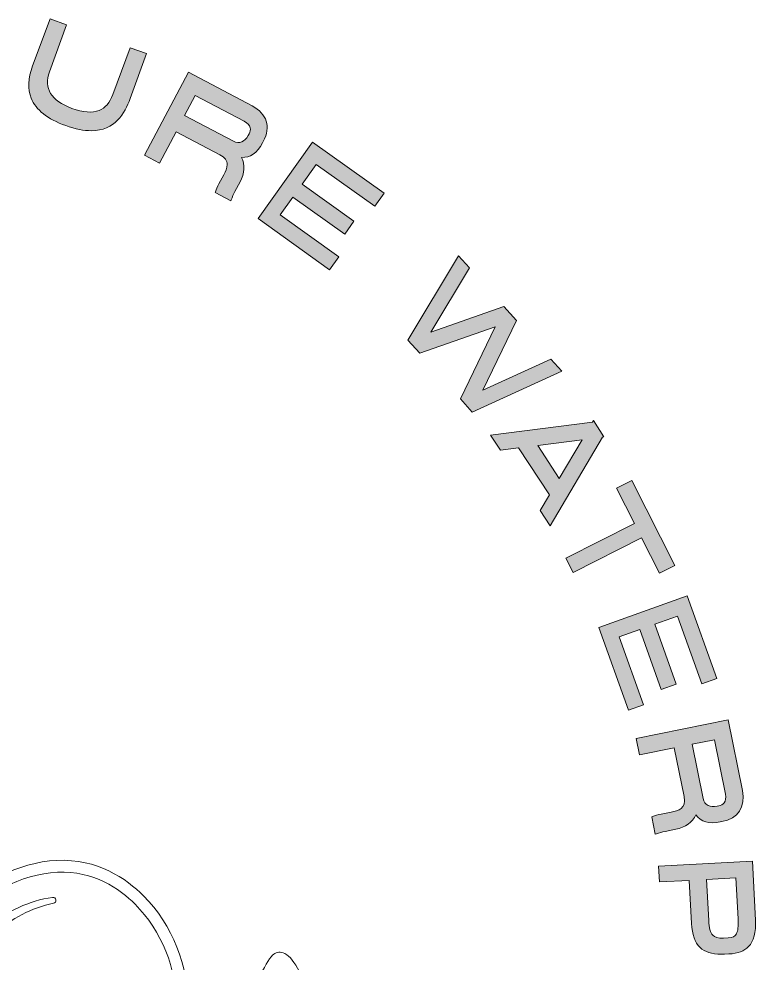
# Model space of a CAD drawing. Extents: x 1745 to 2766, y 1 to 1010.
# Drawn here: x 2393.8 to 2766.2, y 510.3 to 987 of the extents above; entities that cross this region are included whole.
import ezdxf

# ---------------------------------------------------------------- set-up
doc = ezdxf.new("R2010")
doc.units = 0
doc.header["$MEASUREMENT"] = 0
doc.layers.add('Layer 5', color=7, linetype='Continuous', lineweight=0)

# ---------------------------------------------------------------- blocks, each defined once
blk = doc.blocks.new('Block_0')
at = {"layer": 'Layer 5', "transparency": 33554687}
h = blk.add_hatch(color=7, dxfattribs=at)
h.dxf.hatch_style = 2
edge = h.paths.add_edge_path()
edge.add_spline(control_points=[(2417.49, 933.15), (2422.49, 931.34), (2426.73, 930.57), (2430.32, 930.57), (2442.46, 930.57), (2447.33, 939.35), (2450.01, 946.78), (2450.01, 946.78), (2458.22, 969.52), (2458.22, 969.52), (2458.22, 969.52), (2450.12, 972.45), (2450.12, 972.45), (2450.12, 972.45), (2441.22, 948.81), (2441.22, 948.81), (2439.72, 944.65), (2437.47, 942.04), (2434.35, 940.81), (2430.93, 939.47), (2426.32, 939.82), (2420.64, 941.87), (2410.18, 945.65), (2406.24, 952.04), (2409.24, 960.35), (2409.24, 960.35), (2417.82, 984.11), (2417.82, 984.11), (2417.82, 984.11), (2409.72, 987.03), (2409.72, 987.03), (2409.72, 987.03), (2400.81, 963.4), (2400.81, 963.4), (2400.81, 963.4), (2400.81, 963.39), (2400.81, 963.39), (2398.49, 956.95), (2398.25, 951.58), (2400.1, 946.98), (2402.45, 941.12), (2408.3, 936.46), (2417.49, 933.15)], knot_values=[0, 0, 0, 0, 1, 1, 1, 2, 2, 2, 3, 3, 3, 4, 4, 4, 5, 5, 5, 6, 6, 6, 7, 7, 7, 8, 8, 8, 9, 9, 9, 10, 10, 10, 11, 11, 11, 12, 12, 12, 13, 13, 13, 14, 14, 14, 14], degree=3, periodic=0)
h = blk.add_hatch(color=7, dxfattribs=at)
h.dxf.hatch_style = 2
edge = h.paths.add_edge_path()
edge.add_spline(control_points=[(2482.92, 948.4), (2482.92, 948.4), (2507.6, 935.35), (2507.6, 935.35), (2509.32, 934.44), (2510.34, 933.34), (2510.65, 932.08), (2510.87, 931.13), (2510.69, 930.09), (2510.11, 928.99), (2510.11, 928.99), (2509.71, 928.23), (2509.71, 928.23), (2507.91, 924.83), (2505.12, 923.7), (2502.24, 925.22), (2502.24, 925.22), (2477.57, 938.27), (2477.57, 938.27), (2477.57, 938.27), (2482.92, 948.4), (2482.92, 948.4)], knot_values=[0, 0, 0, 0, 1, 1, 1, 2, 2, 2, 3, 3, 3, 4, 4, 4, 5, 5, 5, 6, 6, 6, 7, 7, 7, 7], degree=3, periodic=0)
edge = h.paths.add_edge_path()
edge.add_spline(control_points=[(2464.84, 914.19), (2464.84, 914.19), (2473.23, 930.06), (2473.23, 930.06), (2473.23, 930.06), (2495.36, 918.37), (2495.36, 918.37), (2497.9, 917.02), (2499.13, 915.42), (2499.12, 913.45), (2499.11, 911.71), (2498.17, 909.92), (2497.33, 908.35), (2497.33, 908.35), (2494.91, 903.76), (2494.91, 903.76), (2494.13, 902.29), (2493.52, 900.94), (2493.1, 899.74), (2493.1, 899.74), (2492.96, 899.33), (2492.96, 899.33), (2492.96, 899.33), (2500.95, 895.1), (2500.95, 895.1), (2500.95, 895.1), (2501.14, 895.65), (2501.14, 895.65), (2501.66, 897.12), (2502.26, 898.49), (2502.98, 899.85), (2502.98, 899.85), (2505.55, 904.7), (2505.55, 904.7), (2507.87, 909.1), (2508.13, 913.38), (2506.3, 917.13), (2510.69, 916.85), (2514.17, 919.25), (2516.91, 924.43), (2516.91, 924.43), (2517.3, 925.18), (2517.3, 925.18), (2521.22, 932.59), (2519.17, 939.11), (2511.68, 943.07), (2511.68, 943.07), (2479.51, 960.08), (2479.51, 960.08), (2479.51, 960.08), (2457.34, 918.16), (2457.34, 918.16), (2457.34, 918.16), (2464.84, 914.19), (2464.84, 914.19)], knot_values=[0, 0, 0, 0, 1, 1, 1, 2, 2, 2, 3, 3, 3, 4, 4, 4, 5, 5, 5, 6, 6, 6, 7, 7, 7, 8, 8, 8, 9, 9, 9, 10, 10, 10, 11, 11, 11, 12, 12, 12, 13, 13, 13, 14, 14, 14, 15, 15, 15, 16, 16, 16, 17, 17, 17, 18, 18, 18, 18], degree=3, periodic=0)
h = blk.add_hatch(color=7, dxfattribs=at)
h.dxf.hatch_style = 2
h.paths.add_polyline_path([(2550.73, 860.39), (2555.41, 866.93), (2525.82, 888.07), (2532.25, 897.08), (2558.38, 878.41), (2563.05, 884.95), (2536.93, 903.62), (2544.04, 913.57), (2573.63, 892.43), (2578.3, 898.98), (2542.2, 924.77), (2514.63, 886.18)])
h = blk.add_hatch(color=7, dxfattribs=at)
h.dxf.hatch_style = 2
h.paths.add_polyline_path([(2662.52, 815.28), (2628.12, 799.62), (2645.12, 834.77), (2638.82, 841.82), (2601.97, 828.9), (2621.42, 861.31), (2615.93, 867.47), (2590.35, 824.9), (2596.3, 818.24), (2634.45, 831.58), (2616.88, 795.19), (2622.83, 788.52), (2668.01, 809.12)])
h = blk.add_hatch(color=7, dxfattribs=at)
h.dxf.hatch_style = 2
edge = h.paths.add_edge_path()
edge.add_spline(control_points=[(2655.86, 771.64), (2655.86, 771.64), (2678.3, 774.52), (2678.3, 774.52), (2678.3, 774.52), (2666.73, 755.07), (2666.73, 755.07), (2666.73, 755.07), (2655.86, 771.64), (2655.86, 771.64)], knot_values=[0, 0, 0, 0, 1, 1, 1, 2, 2, 2, 3, 3, 3, 3], degree=3, periodic=0)
edge = h.paths.add_edge_path()
edge.add_spline(control_points=[(2662.08, 731.15), (2662.08, 731.15), (2688.66, 775.84), (2688.66, 775.84), (2688.66, 775.84), (2689.34, 776.04), (2689.34, 776.04), (2689.34, 776.04), (2683.98, 784.22), (2683.98, 784.22), (2683.98, 784.22), (2683.59, 783.43), (2683.59, 783.43), (2683.59, 783.43), (2632.06, 776.89), (2632.06, 776.89), (2632.06, 776.89), (2637.08, 769.25), (2637.08, 769.25), (2637.08, 769.25), (2646.22, 770.41), (2646.22, 770.41), (2646.22, 770.41), (2661.77, 746.72), (2661.77, 746.72), (2661.77, 746.72), (2657.07, 738.79), (2657.07, 738.79), (2657.07, 738.79), (2662.08, 731.15), (2662.08, 731.15)], knot_values=[0, 0, 0, 0, 1, 1, 1, 2, 2, 2, 3, 3, 3, 4, 4, 4, 5, 5, 5, 6, 6, 6, 7, 7, 7, 8, 8, 8, 9, 9, 9, 10, 10, 10, 10], degree=3, periodic=0)
h = blk.add_hatch(color=7, dxfattribs=at)
h.dxf.hatch_style = 2
h.paths.add_polyline_path([(2670.1, 714.69), (2673.71, 707.55), (2708.37, 725.1), (2717.42, 707.23), (2725.07, 711.1), (2703.36, 753.99), (2695.71, 750.12), (2704.75, 732.24)])
h = blk.add_hatch(color=7, dxfattribs=at)
h.dxf.hatch_style = 2
h.paths.add_polyline_path([(2701.65, 638.06), (2709.22, 640.77), (2696.99, 675.01), (2707.42, 678.74), (2718.22, 648.5), (2725.79, 651.2), (2714.99, 681.44), (2726.51, 685.56), (2738.74, 651.31), (2746.32, 654.02), (2731.39, 695.8), (2686.72, 679.84)])
h = blk.add_hatch(color=7, dxfattribs=at)
h.dxf.hatch_style = 2
edge = h.paths.add_edge_path()
edge.add_spline(control_points=[(2745.14, 623.06), (2745.14, 623.06), (2750.65, 595.7), (2750.65, 595.7), (2751.49, 591.49), (2749.3, 590.13), (2747.31, 589.73), (2747.31, 589.73), (2746.47, 589.56), (2746.47, 589.56), (2744.72, 589.2), (2743.14, 589.34), (2741.92, 589.94), (2740.59, 590.6), (2739.75, 591.78), (2739.41, 593.44), (2739.41, 593.44), (2733.91, 620.8), (2733.91, 620.8), (2733.91, 620.8), (2745.14, 623.06), (2745.14, 623.06)], knot_values=[0, 0, 0, 0, 1, 1, 1, 2, 2, 2, 3, 3, 3, 4, 4, 4, 5, 5, 5, 6, 6, 6, 7, 7, 7, 7], degree=3, periodic=0)
edge = h.paths.add_edge_path()
edge.add_spline(control_points=[(2707.21, 615.42), (2707.21, 615.42), (2724.81, 618.97), (2724.81, 618.97), (2724.81, 618.97), (2729.75, 594.43), (2729.75, 594.43), (2731.02, 588.13), (2726.88, 587.29), (2723.24, 586.56), (2723.24, 586.56), (2718.16, 585.54), (2718.16, 585.54), (2716.52, 585.21), (2715.09, 584.82), (2713.89, 584.39), (2713.89, 584.39), (2713.49, 584.25), (2713.49, 584.25), (2713.49, 584.25), (2715.27, 575.38), (2715.27, 575.38), (2715.27, 575.38), (2715.82, 575.58), (2715.82, 575.58), (2717.28, 576.11), (2718.72, 576.51), (2720.23, 576.81), (2720.23, 576.81), (2725.61, 577.9), (2725.61, 577.9), (2730.49, 578.88), (2733.96, 581.39), (2735.72, 585.17), (2738.28, 581.6), (2742.34, 580.43), (2748.08, 581.58), (2748.08, 581.58), (2748.91, 581.75), (2748.91, 581.75), (2757.13, 583.4), (2760.88, 589.12), (2759.21, 597.42), (2759.21, 597.42), (2752.03, 633.1), (2752.03, 633.1), (2752.03, 633.1), (2705.54, 623.74), (2705.54, 623.74), (2705.54, 623.74), (2707.21, 615.42), (2707.21, 615.42)], knot_values=[0, 0, 0, 0, 1, 1, 1, 2, 2, 2, 3, 3, 3, 4, 4, 4, 5, 5, 5, 6, 6, 6, 7, 7, 7, 8, 8, 8, 9, 9, 9, 10, 10, 10, 11, 11, 11, 12, 12, 12, 13, 13, 13, 14, 14, 14, 15, 15, 15, 16, 16, 16, 17, 17, 17, 17], degree=3, periodic=0)
h = blk.add_hatch(color=7, dxfattribs=at)
h.dxf.hatch_style = 2
edge = h.paths.add_edge_path()
edge.add_spline(control_points=[(2755.97, 553.33), (2755.97, 553.33), (2757.06, 532.66), (2757.06, 532.66), (2757.26, 528.89), (2757, 526.57), (2756.22, 525.15), (2755.49, 523.81), (2754.23, 523.18), (2752.02, 523.07), (2752.02, 523.07), (2749.78, 522.95), (2749.78, 522.95), (2746.99, 522.8), (2745.32, 523.25), (2744.23, 524.45), (2743.04, 525.75), (2742.42, 528.04), (2742.22, 531.87), (2742.22, 531.87), (2741.13, 552.55), (2741.13, 552.55), (2741.13, 552.55), (2755.97, 553.33), (2755.97, 553.33)], knot_values=[0, 0, 0, 0, 1, 1, 1, 2, 2, 2, 3, 3, 3, 4, 4, 4, 5, 5, 5, 6, 6, 6, 7, 7, 7, 8, 8, 8, 8], degree=3, periodic=0)
edge = h.paths.add_edge_path()
edge.add_spline(control_points=[(2717.34, 551.3), (2717.34, 551.3), (2732.4, 552.09), (2732.4, 552.09), (2732.4, 552.09), (2733.55, 530.39), (2733.55, 530.39), (2733.85, 524.74), (2735.26, 520.77), (2737.87, 518.26), (2740.29, 515.92), (2743.78, 514.78), (2748.51, 514.78), (2749.06, 514.78), (2749.63, 514.79), (2750.21, 514.82), (2750.21, 514.82), (2752.45, 514.94), (2752.45, 514.94), (2757.04, 515.18), (2760.19, 516.36), (2762.37, 518.65), (2765.04, 521.44), (2766.17, 525.83), (2765.84, 532.09), (2765.84, 532.09), (2764.27, 561.78), (2764.27, 561.78), (2764.27, 561.78), (2716.91, 559.28), (2716.91, 559.28), (2716.91, 559.28), (2717.34, 551.3), (2717.34, 551.3)], knot_values=[0, 0, 0, 0, 1, 1, 1, 2, 2, 2, 3, 3, 3, 4, 4, 4, 5, 5, 5, 6, 6, 6, 7, 7, 7, 8, 8, 8, 9, 9, 9, 10, 10, 10, 11, 11, 11, 11], degree=3, periodic=0)
at = {"layer": 'Layer 5'}
for points in [[(2550.73, 860.39), (2555.41, 866.93), (2525.82, 888.07), (2532.25, 897.08), (2558.38, 878.41), (2563.05, 884.95), (2536.93, 903.62), (2544.04, 913.57), (2573.63, 892.43), (2578.3, 898.98), (2542.2, 924.77), (2514.63, 886.18)], [(2662.52, 815.28), (2628.12, 799.62), (2645.12, 834.77), (2638.82, 841.82), (2601.97, 828.9), (2621.42, 861.31), (2615.93, 867.47), (2590.35, 824.9), (2596.3, 818.24), (2634.45, 831.58), (2616.88, 795.19), (2622.83, 788.52), (2668.01, 809.12)], [(2670.1, 714.69), (2673.71, 707.55), (2708.37, 725.1), (2717.42, 707.23), (2725.07, 711.1), (2703.36, 753.99), (2695.71, 750.12), (2704.75, 732.24)], [(2701.65, 638.06), (2709.22, 640.77), (2696.99, 675.01), (2707.42, 678.74), (2718.22, 648.5), (2725.79, 651.2), (2714.99, 681.44), (2726.51, 685.56), (2738.74, 651.31), (2746.32, 654.02), (2731.39, 695.8), (2686.72, 679.84)]]:
    blk.add_lwpolyline(points, close=True, dxfattribs=at)
for points, knots in [([(2417.49, 933.15), (2422.49, 931.34), (2426.73, 930.57), (2430.32, 930.57), (2442.46, 930.57), (2447.33, 939.35), (2450.01, 946.78), (2450.01, 946.78), (2458.22, 969.52), (2458.22, 969.52), (2458.22, 969.52), (2450.12, 972.45), (2450.12, 972.45), (2450.12, 972.45), (2441.22, 948.81), (2441.22, 948.81), (2439.72, 944.65), (2437.47, 942.04), (2434.35, 940.81), (2430.93, 939.47), (2426.32, 939.82), (2420.64, 941.87), (2410.18, 945.65), (2406.24, 952.04), (2409.24, 960.35), (2409.24, 960.35), (2417.82, 984.11), (2417.82, 984.11), (2417.82, 984.11), (2409.72, 987.03), (2409.72, 987.03), (2409.72, 987.03), (2400.81, 963.4), (2400.81, 963.4), (2400.81, 963.4), (2400.81, 963.39), (2400.81, 963.39), (2398.49, 956.95), (2398.25, 951.58), (2400.1, 946.98), (2402.45, 941.12), (2408.3, 936.46), (2417.49, 933.15)], [0, 0, 0, 0, 1, 1, 1, 2, 2, 2, 3, 3, 3, 4, 4, 4, 5, 5, 5, 6, 6, 6, 7, 7, 7, 8, 8, 8, 9, 9, 9, 10, 10, 10, 11, 11, 11, 12, 12, 12, 13, 13, 13, 14, 14, 14, 14]), ([(2464.84, 914.19), (2464.84, 914.19), (2473.23, 930.06), (2473.23, 930.06), (2473.23, 930.06), (2495.36, 918.37), (2495.36, 918.37), (2497.9, 917.02), (2499.13, 915.42), (2499.12, 913.45), (2499.11, 911.71), (2498.17, 909.92), (2497.33, 908.35), (2497.33, 908.35), (2494.91, 903.76), (2494.91, 903.76), (2494.13, 902.29), (2493.52, 900.94), (2493.1, 899.74), (2493.1, 899.74), (2492.96, 899.33), (2492.96, 899.33), (2492.96, 899.33), (2500.95, 895.1), (2500.95, 895.1), (2500.95, 895.1), (2501.14, 895.65), (2501.14, 895.65), (2501.66, 897.12), (2502.26, 898.49), (2502.98, 899.85), (2502.98, 899.85), (2505.55, 904.7), (2505.55, 904.7), (2507.87, 909.1), (2508.13, 913.38), (2506.3, 917.13), (2510.69, 916.85), (2514.17, 919.25), (2516.91, 924.43), (2516.91, 924.43), (2517.3, 925.18), (2517.3, 925.18), (2521.22, 932.59), (2519.17, 939.11), (2511.68, 943.07), (2511.68, 943.07), (2479.51, 960.08), (2479.51, 960.08), (2479.51, 960.08), (2457.34, 918.16), (2457.34, 918.16), (2457.34, 918.16), (2464.84, 914.19), (2464.84, 914.19)], [0, 0, 0, 0, 1, 1, 1, 2, 2, 2, 3, 3, 3, 4, 4, 4, 5, 5, 5, 6, 6, 6, 7, 7, 7, 8, 8, 8, 9, 9, 9, 10, 10, 10, 11, 11, 11, 12, 12, 12, 13, 13, 13, 14, 14, 14, 15, 15, 15, 16, 16, 16, 17, 17, 17, 18, 18, 18, 18]), ([(2482.92, 948.4), (2482.92, 948.4), (2507.6, 935.35), (2507.6, 935.35), (2509.32, 934.44), (2510.34, 933.34), (2510.65, 932.08), (2510.87, 931.13), (2510.69, 930.09), (2510.11, 928.99), (2510.11, 928.99), (2509.71, 928.23), (2509.71, 928.23), (2507.91, 924.83), (2505.12, 923.7), (2502.24, 925.22), (2502.24, 925.22), (2477.57, 938.27), (2477.57, 938.27), (2477.57, 938.27), (2482.92, 948.4), (2482.92, 948.4)], [0, 0, 0, 0, 1, 1, 1, 2, 2, 2, 3, 3, 3, 4, 4, 4, 5, 5, 5, 6, 6, 6, 7, 7, 7, 7]), ([(2578.03, 451.55), (2585.62, 461.12), (2589.46, 468.07), (2589.46, 472.27), (2589.46, 472.99), (2589.24, 474.36), (2587.74, 475.44), (2584.27, 477.95), (2574.34, 477.73), (2564.12, 475.17), (2568.3, 489.97), (2568.24, 500.58), (2563.78, 502.82), (2559.49, 504.96), (2547.41, 497.19), (2540.15, 491.74), (2537.29, 504.45), (2532.24, 513.95), (2527.26, 515.54), (2525.33, 516.16), (2523.4, 515.69), (2521.97, 514.27), (2518.28, 510.58), (2511.62, 496.43), (2508.29, 485.85), (2499.03, 495.47), (2495.26, 498.63), (2491.54, 498.1), (2488.69, 497.71), (2487.37, 495.2), (2486.93, 494.37), (2484.1, 488.99), (2479.65, 466.92), (2480.52, 450.2), (2477.56, 449.64), (2474.85, 449.12), (2472.37, 448.61), (2475.69, 460.91), (2478.22, 472.51), (2479.04, 489.25), (2479.96, 508.22), (2471.24, 529.82), (2456.82, 544.28), (2448.14, 552.97), (2433.5, 563.14), (2413.02, 562.18), (2373.56, 560.33), (2338.42, 519.96), (2312.76, 490.47), (2312.76, 490.47), (2312.43, 490.09), (2312.43, 490.09), (2309.14, 486.31), (2305.9, 483.66), (2302.84, 481.82), (2302.84, 481.82), (2302.84, 481.82), (2302.83, 481.82), (2296.11, 477.78), (2290.29, 477.69), (2286.82, 478.22), (2283.34, 478.74), (2280.08, 480.29), (2277.21, 482.47), (2277.14, 482.54), (2277.06, 482.59), (2276.98, 482.65), (2271.47, 486.93), (2267.46, 493.53), (2266.22, 499.65), (2271.94, 506.54), (2277.7, 513.01), (2283.48, 518.98), (2292.84, 512.31), (2304.35, 508.33), (2315.88, 510.92), (2330.38, 514.15), (2341.73, 527.17), (2344.2, 541.55), (2346.62, 557.49), (2338.02, 572.62), (2326.14, 582.79), (2326.18, 582.84), (2326.23, 582.88), (2326.26, 582.93), (2351.76, 625.05), (2363.72, 664.28), (2362.37, 701.84), (2362.43, 702.75), (2362.47, 703.67), (2362.49, 704.62), (2362.5, 705.11), (2362.37, 705.57), (2362.17, 705.98), (2361.43, 717.96), (2359.34, 729.76), (2355.88, 741.43), (2343.73, 782.44), (2318.44, 811.09), (2284.53, 824.24), (2284.36, 824.33), (2284.19, 824.42), (2284.02, 824.5), (2283.78, 824.61), (2283.52, 824.67), (2283.27, 824.72), (2274.14, 828.13), (2264.4, 830.44), (2254.13, 831.58), (2253.84, 831.65), (2253.55, 831.69), (2253.26, 831.67), (2244.67, 832.57), (2235.71, 832.64), (2226.43, 831.86), (2218.15, 839.36), (2208.36, 844.97), (2196.53, 849.07), (2179.82, 854.85), (2174.62, 856.01), (2172.31, 852.54), (2170.16, 849.32), (2173.68, 845.35), (2175.58, 843.22), (2178.3, 840.16), (2180.21, 835.94), (2182.22, 831.47), (2185.49, 824.22), (2189.15, 816.12), (2197.34, 810.29), (2192.61, 805.77), (2188.43, 801.86), (2184.67, 798.35), (2167.47, 782.28), (2160.36, 775.62), (2159.16, 764.42), (2158.2, 755.37), (2155.24, 752.66), (2144.26, 742.6), (2141.36, 739.95), (2138.08, 736.94), (2134.17, 733.21), (2130.78, 729.97), (2127.64, 727.08), (2124.86, 724.54), (2111.57, 712.33), (2104.25, 705.61), (2106.01, 693.13), (2106.52, 689.49), (2107.37, 686.26), (2108.46, 683.4), (2108.48, 683.34), (2108.5, 683.29), (2108.52, 683.24), (2112.01, 674.14), (2117.94, 669), (2123.29, 667.83), (2126.72, 667.07), (2126.89, 666.89), (2128.45, 665.21), (2128.59, 665.07), (2128.73, 664.92), (2128.88, 664.76), (2129.44, 663.82), (2130.34, 662.87), (2131.67, 662.01), (2131.95, 661.75), (2132.25, 661.49), (2132.57, 661.21), (2135.51, 658.64), (2138.31, 657.39), (2141.11, 657.39), (2141.45, 657.39), (2141.79, 657.41), (2142.13, 657.44), (2146.81, 657.95), (2150.32, 662), (2152.54, 665.01), (2153.96, 666.92), (2155.39, 668.62), (2156.72, 670.08), (2157.15, 667.49), (2158.08, 664.98), (2159.07, 662.73), (2160.89, 658.53), (2162.59, 654.66), (2163.91, 650.47), (2164.82, 647.51), (2165.13, 644.39), (2164.85, 641.3), (2164.5, 637.83), (2163.48, 634.26), (2161.8, 631.21), (2160.73, 629.63), (2161.5, 627.35), (2163.36, 626.82), (2164.84, 626.37), (2166.3, 625.87), (2167.81, 625.47), (2170.05, 624.94), (2172.57, 624.5), (2174.86, 624.37), (2174.86, 624.37), (2177.31, 624.37), (2177.31, 624.37), (2178.49, 624.34), (2179.82, 624.65), (2181.02, 624.77), (2190.08, 626.5), (2196.48, 634.25), (2197.65, 643.18), (2197.76, 644.02), (2197.81, 644.86), (2197.83, 645.69), (2199.46, 641.19), (2200.69, 636.51), (2201.84, 631.82), (2195.68, 627.26), (2188.15, 622.49), (2179.82, 617.22), (2148.32, 597.3), (2105.53, 570.23), (2090.38, 521.85), (2088.54, 523.51), (2086.67, 525.14), (2084.75, 526.67), (2070.05, 538.02), (2050.95, 540.66), (2034.21, 532.1), (2024.85, 527.13), (2016.89, 519.55), (2011.07, 510.75), (2007.3, 504.81), (2004.43, 498.66), (2001.54, 492.56), (1993.25, 475.13), (1984.94, 455.05), (1975.73, 438.12), (1969.44, 427.03), (1962.1, 415.45), (1951.12, 408.82), (1939.97, 402.07), (1926.42, 403.77), (1914.06, 406.44), (1913.31, 406.62), (1912.49, 406.5), (1911.79, 406.05), (1910.4, 405.17), (1909.99, 403.32), (1910.88, 401.93), (1912.62, 399.16), (1914.43, 396.41), (1916.48, 393.77), (1920.7, 388.38), (1925.98, 383.25), (1932.79, 381.14), (1934.4, 380.63), (1936.03, 380.3), (1937.66, 380.1), (1934.58, 375.29), (1932.04, 369.59), (1938.46, 366.51), (1941.78, 364.93), (1945.8, 366.85), (1948.79, 368.26), (1953.66, 370.73), (1958.2, 373.89), (1962.23, 377.59), (1961.47, 373.62), (1961.53, 369.41), (1962.18, 365.56), (1962.44, 363.5), (1964.79, 362.23), (1966.66, 363.15), (1985.33, 371.88), (2001.48, 392.08), (2005.4, 413.14), (2005.91, 411.69), (2006.49, 410.26), (2007.13, 408.86), (2012.16, 397.77), (2021.32, 388.72), (2032.31, 383.54), (2037.78, 380.92), (2043.66, 379.23), (2049.61, 378.38), (2050.54, 378.25), (2051.54, 378.56), (2052.23, 379.3), (2053.41, 380.55), (2053.27, 382.55), (2051.96, 383.65), (2045.16, 389.5), (2041.27, 397.65), (2039.25, 406.26), (2049.64, 394.17), (2065.4, 389.27), (2081.16, 388.91), (2082.7, 384.16), (2087.26, 372.24), (2097.63, 358.42), (2108.49, 343.97), (2127.86, 324.93), (2160.12, 312.23), (2160.15, 312.22), (2160.18, 312.2), (2160.21, 312.19), (2163.88, 310.75), (2167.71, 309.38), (2171.72, 308.12), (2189.68, 302.46), (2207.92, 300.2), (2225.64, 300.2), (2279.72, 300.2), (2329, 321.22), (2350.92, 330.57), (2352.11, 331.07), (2353.22, 331.55), (2354.26, 331.99), (2381.08, 343.33), (2406.23, 344.61), (2420.81, 342.02), (2434.09, 339.67), (2435.17, 323.51), (2435.21, 322.83), (2435.28, 321.61), (2436.08, 320.55), (2437.24, 320.15), (2438.4, 319.75), (2439.68, 320.11), (2440.48, 321.04), (2444.44, 325.64), (2446.86, 330.89), (2447.62, 336.33), (2459.08, 332.02), (2468.99, 330.33), (2477.47, 330.33), (2490.8, 330.33), (2500.61, 334.48), (2507.36, 339.07), (2517.01, 345.61), (2524.32, 355.69), (2528.44, 367.48), (2546.71, 356.86), (2562.53, 356.54), (2562.69, 356.54), (2564.21, 356.54), (2565.52, 357.3), (2566.29, 358.62), (2568.52, 362.46), (2564.97, 371), (2561.57, 377.55), (2577.41, 379.85), (2590.67, 385.84), (2591.48, 391.4), (2592.17, 396.1), (2588.54, 407.55), (2579.18, 415.89), (2595.98, 428.08), (2602.89, 438.14), (2603.25, 441.81), (2603.34, 442.71), (2603.17, 444.07), (2601.85, 445.48), (2599.03, 448.47), (2590.76, 451.26), (2578.03, 451.55)], [0, 0, 0, 0, 1, 1, 1, 2, 2, 2, 3, 3, 3, 4, 4, 4, 5, 5, 5, 6, 6, 6, 7, 7, 7, 8, 8, 8, 9, 9, 9, 10, 10, 10, 11, 11, 11, 12, 12, 12, 13, 13, 13, 14, 14, 14, 15, 15, 15, 16, 16, 16, 17, 17, 17, 18, 18, 18, 19, 19, 19, 20, 20, 20, 21, 21, 21, 22, 22, 22, 23, 23, 23, 24, 24, 24, 25, 25, 25, 26, 26, 26, 27, 27, 27, 28, 28, 28, 29, 29, 29, 30, 30, 30, 31, 31, 31, 32, 32, 32, 33, 33, 33, 34, 34, 34, 35, 35, 35, 36, 36, 36, 37, 37, 37, 38, 38, 38, 39, 39, 39, 40, 40, 40, 41, 41, 41, 42, 42, 42, 43, 43, 43, 44, 44, 44, 45, 45, 45, 46, 46, 46, 47, 47, 47, 48, 48, 48, 49, 49, 49, 50, 50, 50, 51, 51, 51, 52, 52, 52, 53, 53, 53, 54, 54, 54, 55, 55, 55, 56, 56, 56, 57, 57, 57, 58, 58, 58, 59, 59, 59, 60, 60, 60, 61, 61, 61, 62, 62, 62, 63, 63, 63, 64, 64, 64, 65, 65, 65, 66, 66, 66, 67, 67, 67, 68, 68, 68, 69, 69, 69, 70, 70, 70, 71, 71, 71, 72, 72, 72, 73, 73, 73, 74, 74, 74, 75, 75, 75, 76, 76, 76, 77, 77, 77, 78, 78, 78, 79, 79, 79, 80, 80, 80, 81, 81, 81, 82, 82, 82, 83, 83, 83, 84, 84, 84, 85, 85, 85, 86, 86, 86, 87, 87, 87, 88, 88, 88, 89, 89, 89, 90, 90, 90, 91, 91, 91, 92, 92, 92, 93, 93, 93, 94, 94, 94, 95, 95, 95, 96, 96, 96, 97, 97, 97, 98, 98, 98, 99, 99, 99, 100, 100, 100, 101, 101, 101, 102, 102, 102, 103, 103, 103, 104, 104, 104, 105, 105, 105, 106, 106, 106, 107, 107, 107, 108, 108, 108, 109, 109, 109, 110, 110, 110, 111, 111, 111, 112, 112, 112, 113, 113, 113, 114, 114, 114, 115, 115, 115, 116, 116, 116, 117, 117, 117, 118, 118, 118, 119, 119, 119, 120, 120, 120, 121, 121, 121, 122, 122, 122, 122]), ([(2662.08, 731.15), (2662.08, 731.15), (2688.66, 775.84), (2688.66, 775.84), (2688.66, 775.84), (2689.34, 776.04), (2689.34, 776.04), (2689.34, 776.04), (2683.98, 784.22), (2683.98, 784.22), (2683.98, 784.22), (2683.59, 783.43), (2683.59, 783.43), (2683.59, 783.43), (2632.06, 776.89), (2632.06, 776.89), (2632.06, 776.89), (2637.08, 769.25), (2637.08, 769.25), (2637.08, 769.25), (2646.22, 770.41), (2646.22, 770.41), (2646.22, 770.41), (2661.77, 746.72), (2661.77, 746.72), (2661.77, 746.72), (2657.07, 738.79), (2657.07, 738.79), (2657.07, 738.79), (2662.08, 731.15), (2662.08, 731.15)], [0, 0, 0, 0, 1, 1, 1, 2, 2, 2, 3, 3, 3, 4, 4, 4, 5, 5, 5, 6, 6, 6, 7, 7, 7, 8, 8, 8, 9, 9, 9, 10, 10, 10, 10]), ([(2655.86, 771.64), (2655.86, 771.64), (2678.3, 774.52), (2678.3, 774.52), (2678.3, 774.52), (2666.73, 755.07), (2666.73, 755.07), (2666.73, 755.07), (2655.86, 771.64), (2655.86, 771.64)], [0, 0, 0, 0, 1, 1, 1, 2, 2, 2, 3, 3, 3, 3]), ([(2707.21, 615.42), (2707.21, 615.42), (2724.81, 618.97), (2724.81, 618.97), (2724.81, 618.97), (2729.75, 594.43), (2729.75, 594.43), (2731.02, 588.13), (2726.88, 587.29), (2723.24, 586.56), (2723.24, 586.56), (2718.16, 585.54), (2718.16, 585.54), (2716.52, 585.21), (2715.09, 584.82), (2713.89, 584.39), (2713.89, 584.39), (2713.49, 584.25), (2713.49, 584.25), (2713.49, 584.25), (2715.27, 575.38), (2715.27, 575.38), (2715.27, 575.38), (2715.82, 575.58), (2715.82, 575.58), (2717.28, 576.11), (2718.72, 576.51), (2720.23, 576.81), (2720.23, 576.81), (2725.61, 577.9), (2725.61, 577.9), (2730.49, 578.88), (2733.96, 581.39), (2735.72, 585.17), (2738.28, 581.6), (2742.34, 580.43), (2748.08, 581.58), (2748.08, 581.58), (2748.91, 581.75), (2748.91, 581.75), (2757.13, 583.4), (2760.88, 589.12), (2759.21, 597.42), (2759.21, 597.42), (2752.03, 633.1), (2752.03, 633.1), (2752.03, 633.1), (2705.54, 623.74), (2705.54, 623.74), (2705.54, 623.74), (2707.21, 615.42), (2707.21, 615.42)], [0, 0, 0, 0, 1, 1, 1, 2, 2, 2, 3, 3, 3, 4, 4, 4, 5, 5, 5, 6, 6, 6, 7, 7, 7, 8, 8, 8, 9, 9, 9, 10, 10, 10, 11, 11, 11, 12, 12, 12, 13, 13, 13, 14, 14, 14, 15, 15, 15, 16, 16, 16, 17, 17, 17, 17]), ([(2745.14, 623.06), (2745.14, 623.06), (2750.65, 595.7), (2750.65, 595.7), (2751.49, 591.49), (2749.3, 590.13), (2747.31, 589.73), (2747.31, 589.73), (2746.47, 589.56), (2746.47, 589.56), (2744.72, 589.2), (2743.14, 589.34), (2741.92, 589.94), (2740.59, 590.6), (2739.75, 591.78), (2739.41, 593.44), (2739.41, 593.44), (2733.91, 620.8), (2733.91, 620.8), (2733.91, 620.8), (2745.14, 623.06), (2745.14, 623.06)], [0, 0, 0, 0, 1, 1, 1, 2, 2, 2, 3, 3, 3, 4, 4, 4, 5, 5, 5, 6, 6, 6, 7, 7, 7, 7]), ([(2717.34, 551.3), (2717.34, 551.3), (2732.4, 552.09), (2732.4, 552.09), (2732.4, 552.09), (2733.55, 530.39), (2733.55, 530.39), (2733.85, 524.74), (2735.26, 520.77), (2737.87, 518.26), (2740.29, 515.92), (2743.78, 514.78), (2748.51, 514.78), (2749.06, 514.78), (2749.63, 514.79), (2750.21, 514.82), (2750.21, 514.82), (2752.45, 514.94), (2752.45, 514.94), (2757.04, 515.18), (2760.19, 516.36), (2762.37, 518.65), (2765.04, 521.44), (2766.17, 525.83), (2765.84, 532.09), (2765.84, 532.09), (2764.27, 561.78), (2764.27, 561.78), (2764.27, 561.78), (2716.91, 559.28), (2716.91, 559.28), (2716.91, 559.28), (2717.34, 551.3), (2717.34, 551.3)], [0, 0, 0, 0, 1, 1, 1, 2, 2, 2, 3, 3, 3, 4, 4, 4, 5, 5, 5, 6, 6, 6, 7, 7, 7, 8, 8, 8, 9, 9, 9, 10, 10, 10, 11, 11, 11, 11]), ([(2526.68, 424.17), (2526.57, 423.77), (2526.56, 423.39), (2526.62, 423.02), (2526.08, 412.54), (2526.05, 401.7), (2526.21, 390.94), (2526.44, 375.7), (2520.72, 355.37), (2504, 344.03), (2489.57, 334.25), (2470.15, 333.81), (2447.74, 342.71), (2447.68, 343.27), (2447.61, 343.82), (2447.52, 344.38), (2446.22, 352.21), (2441.48, 359.41), (2435.13, 363.15), (2430.19, 366.06), (2425.81, 367.04), (2422.92, 367.69), (2421.96, 367.9), (2420.81, 368.15), (2420.23, 368.38), (2420.77, 372.23), (2427.82, 380.67), (2434.13, 382.57), (2435.25, 382.91), (2436.07, 383.86), (2436.24, 385.01), (2436.4, 386.16), (2435.89, 387.31), (2434.92, 387.95), (2429.42, 391.59), (2422, 392.73), (2414.34, 390.57), (2415.93, 410.92), (2423.5, 439.64), (2430.23, 455.51), (2434.46, 465.46), (2432.67, 476.42), (2425.89, 482.15), (2420.31, 486.87), (2412.75, 486.99), (2405.67, 482.47), (2395.32, 475.87), (2387.73, 461.15), (2377.24, 440.79), (2371.91, 430.45), (2365.88, 418.75), (2358.5, 406.29), (2356.11, 403.86), (2354.29, 400.16), (2352.84, 397.85), (2350.93, 394.25), (2348.62, 390.9), (2346, 387.74), (2338.64, 378.68), (2329.15, 371.35), (2318.56, 366.66), (2316.48, 378.22), (2310.23, 415.37), (2308.17, 454.03), (2312.84, 457.04), (2316.88, 460.59), (2320.7, 464.26), (2328.07, 471.32), (2337.57, 482.17), (2344.5, 489.78), (2360.03, 506.33), (2375.21, 524.22), (2395.54, 534.87), (2400.54, 537.45), (2405.84, 539.47), (2411.36, 540.57), (2412.14, 540.73), (2412.67, 541.46), (2412.56, 542.26), (2412.44, 543.08), (2411.68, 543.65), (2410.86, 543.53), (2404.96, 542.69), (2399.23, 540.88), (2393.82, 538.45), (2372.44, 528.43), (2355.62, 511.1), (2340.06, 493.81), (2330.14, 483.26), (2319.71, 470), (2307.84, 461.17), (2307.63, 466.7), (2307.51, 472.22), (2307.51, 477.68), (2310.58, 479.74), (2313.77, 482.49), (2316.95, 486.15), (2316.95, 486.15), (2317.29, 486.54), (2317.29, 486.54), (2342.24, 515.2), (2376.41, 554.46), (2413.3, 556.18), (2431.62, 557.03), (2444.75, 547.87), (2452.57, 540.04), (2465.85, 526.73), (2473.89, 506.91), (2473.04, 489.54), (2472.19, 472.06), (2469.38, 460.3), (2465.77, 447.21), (2447.85, 443.2), (2446.31, 440.98), (2445.4, 439.66), (2444.77, 438.74), (2444.53, 437.68), (2444.72, 436.65), (2444.76, 436.43), (2444.8, 436.06), (2444.86, 435.57), (2446.3, 423.96), (2449.89, 414.39), (2455.57, 406.99), (2454.45, 401.27), (2453.68, 395.97), (2453.3, 391.21), (2448.64, 386.63), (2446.08, 384.1), (2446.83, 380.8), (2447.45, 378.06), (2450.21, 376.77), (2452.83, 375.88), (2453.05, 375.8), (2453.29, 375.72), (2453.53, 375.65), (2455.69, 360.29), (2464.55, 352.19), (2479.31, 352.19), (2479.6, 352.19), (2479.9, 352.19), (2480.19, 352.2), (2496.7, 352.55), (2508.13, 360.13), (2514.41, 374.79), (2514.59, 375.07), (2514.71, 375.37), (2514.79, 375.69), (2517.4, 382.12), (2519.06, 389.86), (2519.75, 398.9), (2519.88, 399.35), (2519.92, 399.82), (2519.84, 400.29), (2519.87, 400.8), (2519.91, 401.3), (2519.93, 401.82), (2521, 422.36), (2522.82, 442.12), (2531.26, 457.98), (2528.7, 447.64), (2527.34, 436.15), (2526.68, 424.17)], [0, 0, 0, 0, 1, 1, 1, 2, 2, 2, 3, 3, 3, 4, 4, 4, 5, 5, 5, 6, 6, 6, 7, 7, 7, 8, 8, 8, 9, 9, 9, 10, 10, 10, 11, 11, 11, 12, 12, 12, 13, 13, 13, 14, 14, 14, 15, 15, 15, 16, 16, 16, 17, 17, 17, 18, 18, 18, 19, 19, 19, 20, 20, 20, 21, 21, 21, 22, 22, 22, 23, 23, 23, 24, 24, 24, 25, 25, 25, 26, 26, 26, 27, 27, 27, 28, 28, 28, 29, 29, 29, 30, 30, 30, 31, 31, 31, 32, 32, 32, 33, 33, 33, 34, 34, 34, 35, 35, 35, 36, 36, 36, 37, 37, 37, 38, 38, 38, 39, 39, 39, 40, 40, 40, 41, 41, 41, 42, 42, 42, 43, 43, 43, 44, 44, 44, 45, 45, 45, 46, 46, 46, 47, 47, 47, 48, 48, 48, 49, 49, 49, 50, 50, 50, 51, 51, 51, 52, 52, 52, 53, 53, 53, 54, 54, 54, 54]), ([(2755.97, 553.33), (2755.97, 553.33), (2757.06, 532.66), (2757.06, 532.66), (2757.26, 528.89), (2757, 526.57), (2756.22, 525.15), (2755.49, 523.81), (2754.23, 523.18), (2752.02, 523.07), (2752.02, 523.07), (2749.78, 522.95), (2749.78, 522.95), (2746.99, 522.8), (2745.32, 523.25), (2744.23, 524.45), (2743.04, 525.75), (2742.42, 528.04), (2742.22, 531.87), (2742.22, 531.87), (2741.13, 552.55), (2741.13, 552.55), (2741.13, 552.55), (2755.97, 553.33), (2755.97, 553.33)], [0, 0, 0, 0, 1, 1, 1, 2, 2, 2, 3, 3, 3, 4, 4, 4, 5, 5, 5, 6, 6, 6, 7, 7, 7, 8, 8, 8, 8])]:
    blk.add_open_spline(points, degree=3, knots=knots, dxfattribs=at)

msp = doc.modelspace()

# ---------------------------------------------------------------- block references
at = {"layer": 'Layer 5'}
msp.add_blockref('Block_0', (0, 0), dxfattribs=at)

doc.saveas('drawing.dxf')
